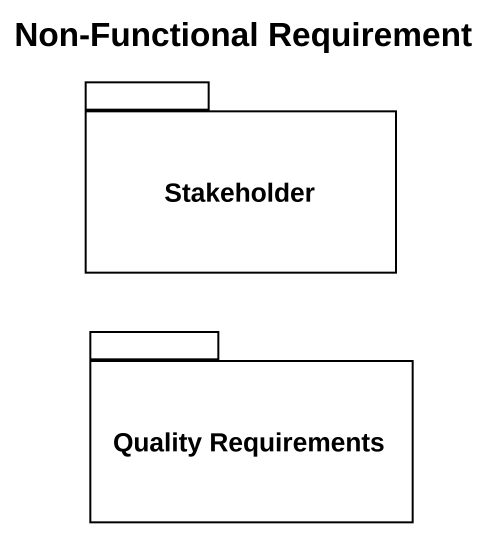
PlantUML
@startuml
title Non-Functional Requirement
package Stakeholder {
}
package "Quality Requirements" as Quality_Requirements {
}
@enduml
